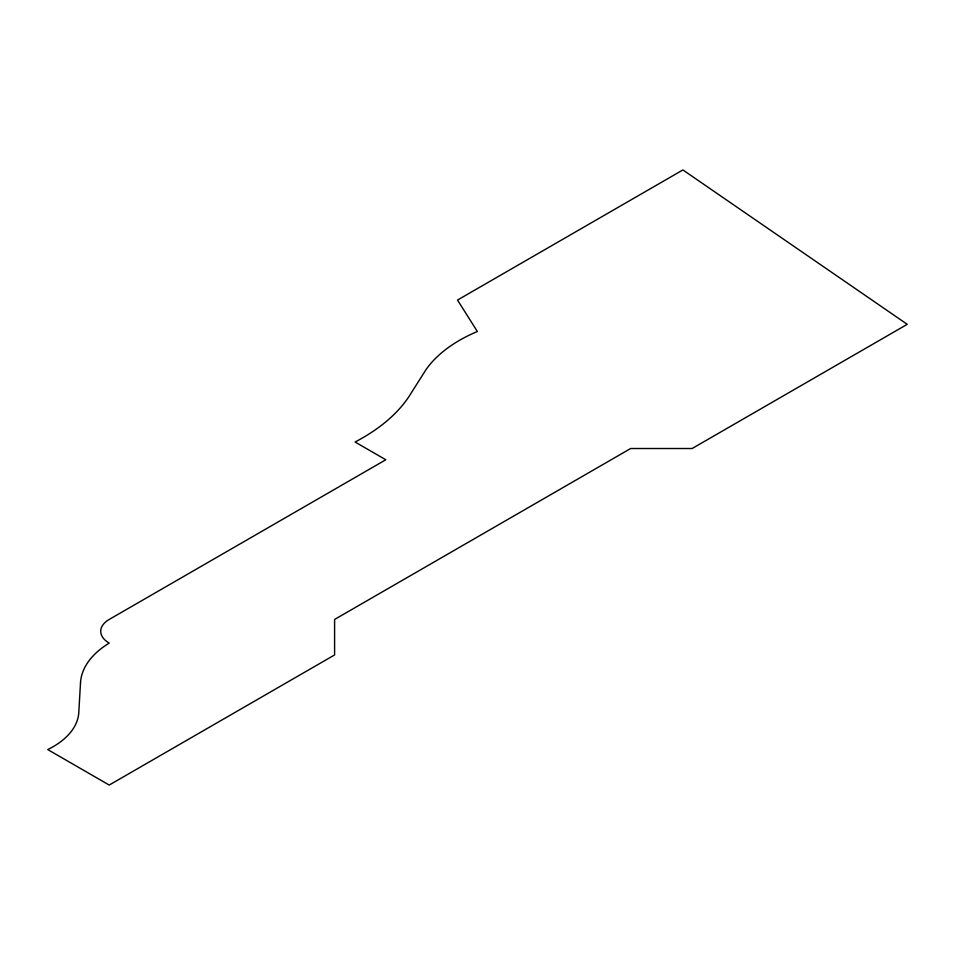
<?xml version="1.0" encoding="UTF-8"?>
<svg xmlns="http://www.w3.org/2000/svg" width="955" height="955" viewBox="0 0 955 955"><rect width="100%" height="100%" fill="white"/><g stroke="black" fill="none" stroke-linecap="round" stroke-linejoin="round"><path stroke-width="1.43" d="M80.518 682.682L78.788 712.526A87.944 50.77 0 0 1 47.75 749.568L109.216 785.058L334.596 654.939L334.596 619.449L630.658 448.516L692.124 448.516L907.25 324.318L682.897 169.942L457.517 300.061L477.345 331.504A151.893 87.693 0 0 0 425.918 369.776L411.211 392.994A204.919 118.313 0 0 1 355.081 442.01L385.808 459.761L109.216 619.449A28.972 16.724 0 0 0 109.216 643.109A104.608 60.392 0 0 0 80.518 682.682"/></g></svg>
